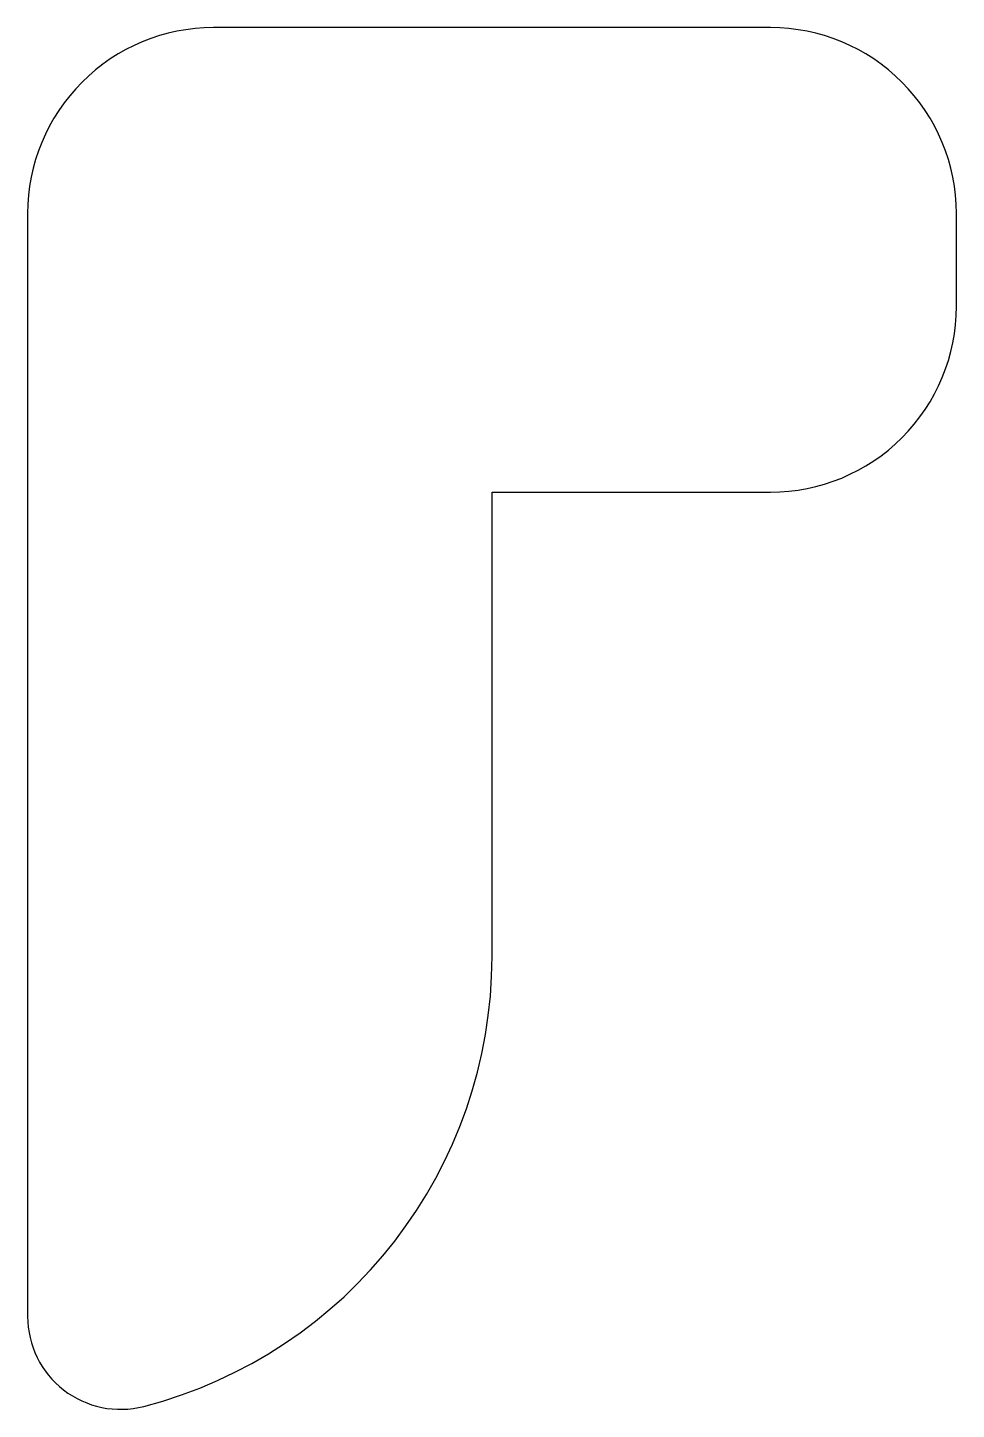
# Model space of a CAD drawing. Header units: millimetres. Extents: x -2 to 8, y -14.9 to 0.
import ezdxf

# ---------------------------------------------------------------- set-up
doc = ezdxf.new("R2010")
doc.units = ezdxf.units.MM

msp = doc.modelspace()

# ---------------------------------------------------------------- linework, layer by layer
msp.add_lwpolyline([(-2, -13.873, 0.490314), (-0.75, -14.841, 0.341999), (3, -10), (3, -5), (6, -5, 0.414214), (8, -3), (8, -2, 0.414214), (6, 0), (0, 0, 0.414214), (-2, -2)], format="xyb", close=True)

doc.saveas('drawing.dxf')
